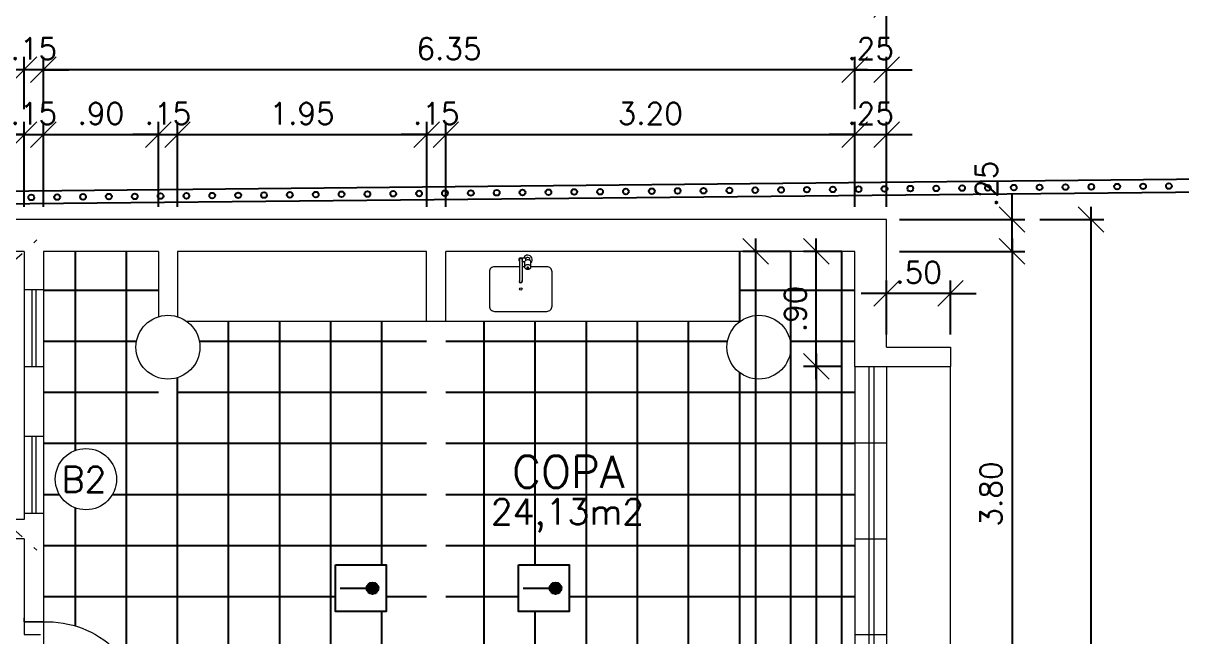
# Model space of a CAD drawing. Header units: millimetres. Extents: x 521 to 1055, y 261 to 520.
# Drawn here: x 710.12 to 719.19, y 420.98 to 425.78 of the extents above; entities that cross this region are included whole.
import ezdxf
from ezdxf.enums import TextEntityAlignment as Align

# ---------------------------------------------------------------- set-up
doc = ezdxf.new("R2010")
doc.units = ezdxf.units.MM
for name, pattern in [('CONTINU', [0]), ('DASHDOT', [1, 0.5, -0.25, 0, -0.25]), ('HIDDEN', [9.525, 6.35, -3.175])]:
    doc.linetypes.add(name, pattern=pattern)
doc.layers.add('0.1', color=8, linetype='Continuous', lineweight=13)
for name, color, linetype in [('01', 8, 'Continuous'), ('parede', 5, 'Continuous'), ('ppci', 8, 'Continuous')]:
    doc.layers.add(name, color=color, linetype=linetype)
doc.styles.add('ROMANS', font='romans')
doc.styles.get("Standard").update_dxf_attribs({"font": 'romans.shx'})
doc.dimstyles.new('Fares Eng - 50', dxfattribs={"dimscale": 2, "dimtxt": 0.085, "dimasz": 0.1, "dimexe": 0.05, "dimexo": 0.05, "dimgap": 0.04, "dimtad": 1, "dimzin": 4, "dimdsep": 46, "dimtxsty": 'ROMANS', "dimblk1": 'OBLIQUE', "dimblk2": 'OBLIQUE', "dimsah": 1, "dimcen": 0.05, "dimdle": 0.05, "dimclrd": 8, "dimclre": 8, "dimclrt": 8, "dimaunit": 1, "dimadec": 0, "dimazin": 0, "dimtfac": 1, "dimtix": 1, "dimtmove": 2, "dimatfit": 0, "dimldrblk": 'OPEN90', "dimfxl": 1, "dimtolj": 1, "dimtzin": 0, "dimarcsym": 0})

# ---------------------------------------------------------------- blocks, each defined once
blk = doc.blocks.new('PIA')
for p, q in [((0, 0.245), (0.0435, 0.245)), ((0.01, 0.23), (0.01, 0.06)), ((0.01, 0.215), (0.0309, 0.215)), ((0.03, 0.175), (0.01, 0.175))]:
    blk.add_line(p, q)
blk.add_lwpolyline([(-0.01, 0.23), (-0.01, 0.06)])
for points in [[(0.08, 0.1728), (0.08, 0.2104, 0.133256), (0.0783, 0.2168, 0.106756), (0.0727, 0.2229, 0.082828), (0.0649, 0.2266, 0.071352), (0.055, 0.2281, 0.071352), (0.0451, 0.2266, 0.082828), (0.0373, 0.2229, 0.106756), (0.0317, 0.2168, 0.133256), (0.03, 0.2104), (0.03, 0.1728)], [(-0.01, 0.175), (-0.205, 0.175, 0.414214), (-0.245, 0.135), (-0.245, -0.135, 0.414214), (-0.205, -0.175), (0.205, -0.175, 0.414214), (0.245, -0.135), (0.245, 0.135, 0.414214), (0.205, 0.175), (0.08, 0.175)]]:
    blk.add_lwpolyline(points, format="xyb")
blk.add_lwpolyline([(0.03, 0.1728, 0.133256), (0.0317, 0.1664, 0.106756), (0.0373, 0.1603, 0.082828), (0.0451, 0.1565, 0.071352), (0.055, 0.1551, 0.071352), (0.0649, 0.1565, 0.082828), (0.0727, 0.1603, 0.106756), (0.0783, 0.1664, 0.133256), (0.08, 0.1728, 0.133256), (0.0783, 0.1792, 0.106756), (0.0727, 0.1853, 0.082828), (0.0649, 0.189, 0.071352), (0.055, 0.1905, 0.071352), (0.0451, 0.189, 0.082828), (0.0373, 0.1853, 0.106756), (0.0317, 0.1792, 0.133256)], format="xyb", close=True)
at = {"color": 8}
for points in [[(0.046, 0.245, 0.263265), (0.0375, 0.23), (0.0375, 0.223)], [(0.0725, 0.223), (0.0725, 0.23, 0.546464), (0.0477, 0.2459, 0.546464)]]:
    blk.add_lwpolyline(points, format="xyb", dxfattribs=at)
blk.add_lwpolyline([(0.0625, 0.1653, 0.133256), (0.062, 0.1672, 0.106756), (0.0603, 0.169, 0.082828), (0.058, 0.1702, 0.071352), (0.055, 0.1706, 0.071352), (0.052, 0.1702, 0.082828), (0.0497, 0.169, 0.106756), (0.048, 0.1672, 0.133256), (0.0475, 0.1653, 0.133256), (0.048, 0.1634, 0.106756), (0.0497, 0.1615, 0.082828), (0.052, 0.1604, 0.071352), (0.055, 0.16, 0.071352), (0.058, 0.1604, 0.082828), (0.0603, 0.1615, 0.106756), (0.062, 0.1634, 0.133256)], format="xyb", close=True, dxfattribs=at)
blk.add_circle((0, 0), 0.01)
for centre, radius, start, end in [((0, 0.23), 0.015, 311.81031, 228.18969), ((0, 0.23), 0.01, 0.00021, 180.00021), ((0.0435, 0.255), 0.01, 270, 294.61998), ((0, 0.06), 0.01, 180.00012, 0.00012)]:
    blk.add_arc(centre, radius, start, end)
for centre, radius, start, end in [((0.055, 0.23), 0.035, 315.58469, 154.62307), ((0.055, 0.23), 0.035, 205.37693, 224.41531), ((0, 0.06), 0.0125, 143.1301, 36.8699)]:
    blk.add_arc(centre, radius, start, end, dxfattribs=at)
blk = doc.blocks.new('P80')
for points in [[(0, 0.86), (0, 0.83), (0.15, 0.83), (0.15, 0.86)], [(0, 0), (0, 0.03), (0.15, 0.03), (0.15, 0)]]:
    blk.add_lwpolyline(points)
blk.add_lwpolyline([(-0.8, 0.06), (0, 0.06), (0, 0.03), (-0.8, 0.03)], close=True)
at = {"color": 8}
blk.add_arc((-0.0251, 0.0555), 0.7749, 88.14082, 179.6698, dxfattribs=at)
blk = doc.blocks.new('ÁREA')
for p in [(0.00005, 0.003762), (0, 0)]:
    blk.add_attdef('COMPARTIMENTO', text='', height=0.0025).set_placement(p, align=Align.CENTER)
at = {"color": 1}
for p in [(-0.00005, -0.003762), (-0.000099, -0.007523)]:
    blk.add_attdef('ÁREA', text='', height=0.002, dxfattribs=at).set_placement(p, align=Align.CENTER)
blk = doc.blocks.new('_OBLIQUE')
at = {"color": 0, "linetype": 'ByBlock'}
blk.add_line((-0.5, -0.5), (0.5, 0.5), dxfattribs=at)
blk = doc.blocks.new('*D468')
at = {"layer": '0.1', "color": 8, "linetype": 'CONTINU', "lineweight": -2, "transparency": 16777216}
for p, q in [((707.6264, 424.3465), (707.6264, 425.0113)), ((710.1264, 424.3465), (710.1264, 425.0113)), ((707.5264, 424.9113), (710.2264, 424.9113))]:
    blk.add_line(p, q, dxfattribs=at)
at = {"layer": 'DEFPOINTS', "color": 0, "linetype": 'CONTINU', "lineweight": -2, "transparency": 16777216}
for p in [(710.1264, 424.9113), (707.6264, 424.2465), (710.1264, 424.2465)]:
    blk.add_point(p, dxfattribs=at)
at = {"layer": '0.1', "color": 8, "linetype": 'CONTINU', "lineweight": -2, "transparency": 16777216, "xscale": 0.2, "yscale": 0.2, "zscale": 0.2, "rotation": 180}
blk.add_blockref('_OBLIQUE', (707.6264, 424.9113), dxfattribs=at)
at = {"layer": '0.1', "color": 8, "linetype": 'CONTINU', "lineweight": -2, "transparency": 16777216, "xscale": 0.2, "yscale": 0.2, "zscale": 0.2}
blk.add_blockref('_OBLIQUE', (710.1264, 424.9113), dxfattribs=at)
at = {"layer": '0.1', "color": 8, "linetype": 'CONTINU', "transparency": 16777216, "insert": (708.3005, 425.1113), "char_height": 0.17, "attachment_point": 5, "style": 'ROMANS'}
blk.add_mtext('\\A1;2.50', dxfattribs=at)
blk = doc.blocks.new('_Open90')
at = {"color": 0, "linetype": 'ByBlock', "lineweight": -2}
for p, q in [((-0.5, 0.5), (0, 0)), ((0, 0), (-1, 0)), ((0, 0), (-0.5, -0.5))]:
    blk.add_line(p, q, dxfattribs=at)
blk = doc.blocks.new('*D469')
at = {"layer": '0.1', "color": 8, "linetype": 'CONTINU', "lineweight": -2, "transparency": 16777216}
for p, q in [((710.1264, 424.3465), (710.1264, 425.0113)), ((710.2764, 424.3465), (710.2764, 425.0113)), ((710.1264, 424.9113), (709.9264, 424.9113)), ((710.1264, 424.9113), (710.2764, 424.9113)), ((710.2764, 424.9113), (710.4764, 424.9113))]:
    blk.add_line(p, q, dxfattribs=at)
at = {"layer": 'DEFPOINTS', "color": 0, "linetype": 'CONTINU', "lineweight": -2, "transparency": 16777216}
for p in [(710.2764, 424.9113), (710.1264, 424.2465), (710.2764, 424.2465)]:
    blk.add_point(p, dxfattribs=at)
at = {"layer": '0.1', "color": 8, "linetype": 'CONTINU', "lineweight": -2, "transparency": 16777216, "xscale": 0.2, "yscale": 0.2, "zscale": 0.2}
blk.add_blockref('_OBLIQUE', (710.1264, 424.9113), dxfattribs=at)
at = {"layer": '0.1', "color": 8, "linetype": 'CONTINU', "lineweight": -2, "transparency": 16777216, "xscale": 0.2, "yscale": 0.2, "zscale": 0.2, "rotation": 180}
blk.add_blockref('_OBLIQUE', (710.2764, 424.9113), dxfattribs=at)
at = {"layer": '0.1', "color": 8, "linetype": 'CONTINU', "transparency": 16777216, "insert": (710.2014, 425.0763), "char_height": 0.17, "attachment_point": 5, "style": 'ROMANS'}
blk.add_mtext('\\A1;.15', dxfattribs=at)
blk = doc.blocks.new('*D470')
at = {"layer": '0.1', "color": 8, "linetype": 'CONTINU', "lineweight": -2, "transparency": 16777216}
for p, q in [((710.2764, 424.3465), (710.2764, 425.0113)), ((711.1764, 424.3465), (711.1764, 425.0113)), ((710.1764, 424.9113), (711.2764, 424.9113))]:
    blk.add_line(p, q, dxfattribs=at)
at = {"layer": 'DEFPOINTS', "color": 0, "linetype": 'CONTINU', "lineweight": -2, "transparency": 16777216}
for p in [(711.1764, 424.9113), (710.2764, 424.2465), (711.1764, 424.2465)]:
    blk.add_point(p, dxfattribs=at)
at = {"layer": '0.1', "color": 8, "linetype": 'CONTINU', "lineweight": -2, "transparency": 16777216, "xscale": 0.2, "yscale": 0.2, "zscale": 0.2, "rotation": 180}
blk.add_blockref('_OBLIQUE', (710.2764, 424.9113), dxfattribs=at)
at = {"layer": '0.1', "color": 8, "linetype": 'CONTINU', "lineweight": -2, "transparency": 16777216, "xscale": 0.2, "yscale": 0.2, "zscale": 0.2}
blk.add_blockref('_OBLIQUE', (711.1764, 424.9113), dxfattribs=at)
at = {"layer": '0.1', "color": 8, "linetype": 'CONTINU', "transparency": 16777216, "insert": (710.7264, 425.0763), "char_height": 0.17, "attachment_point": 5, "style": 'ROMANS'}
blk.add_mtext('\\A1;.90', dxfattribs=at)
blk = doc.blocks.new('*D471')
at = {"layer": '0.1', "color": 8, "linetype": 'CONTINU', "lineweight": -2, "transparency": 16777216}
for p, q in [((711.1764, 424.3465), (711.1764, 425.0113)), ((711.3264, 424.3465), (711.3264, 425.0113)), ((711.1764, 424.9113), (710.9764, 424.9113)), ((711.1764, 424.9113), (711.3264, 424.9113)), ((711.3264, 424.9113), (711.5264, 424.9113))]:
    blk.add_line(p, q, dxfattribs=at)
at = {"layer": 'DEFPOINTS', "color": 0, "linetype": 'CONTINU', "lineweight": -2, "transparency": 16777216}
for p in [(711.3264, 424.9113), (711.1764, 424.2465), (711.3264, 424.2465)]:
    blk.add_point(p, dxfattribs=at)
at = {"layer": '0.1', "color": 8, "linetype": 'CONTINU', "lineweight": -2, "transparency": 16777216, "xscale": 0.2, "yscale": 0.2, "zscale": 0.2}
blk.add_blockref('_OBLIQUE', (711.1764, 424.9113), dxfattribs=at)
at = {"layer": '0.1', "color": 8, "linetype": 'CONTINU', "lineweight": -2, "transparency": 16777216, "xscale": 0.2, "yscale": 0.2, "zscale": 0.2, "rotation": 180}
blk.add_blockref('_OBLIQUE', (711.3264, 424.9113), dxfattribs=at)
at = {"layer": '0.1', "color": 8, "linetype": 'CONTINU', "transparency": 16777216, "insert": (711.2514, 425.0763), "char_height": 0.17, "attachment_point": 5, "style": 'ROMANS'}
blk.add_mtext('\\A1;.15', dxfattribs=at)
blk = doc.blocks.new('*D472')
at = {"layer": '0.1', "color": 8, "linetype": 'CONTINU', "lineweight": -2, "transparency": 16777216}
for p, q in [((711.3264, 424.3465), (711.3264, 425.0113)), ((713.2764, 424.3465), (713.2764, 425.0113)), ((711.2264, 424.9113), (713.3764, 424.9113))]:
    blk.add_line(p, q, dxfattribs=at)
at = {"layer": 'DEFPOINTS', "color": 0, "linetype": 'CONTINU', "lineweight": -2, "transparency": 16777216}
for p in [(713.2764, 424.9113), (711.3264, 424.2465), (713.2764, 424.2465)]:
    blk.add_point(p, dxfattribs=at)
at = {"layer": '0.1', "color": 8, "linetype": 'CONTINU', "lineweight": -2, "transparency": 16777216, "xscale": 0.2, "yscale": 0.2, "zscale": 0.2, "rotation": 180}
blk.add_blockref('_OBLIQUE', (711.3264, 424.9113), dxfattribs=at)
at = {"layer": '0.1', "color": 8, "linetype": 'CONTINU', "lineweight": -2, "transparency": 16777216, "xscale": 0.2, "yscale": 0.2, "zscale": 0.2}
blk.add_blockref('_OBLIQUE', (713.2764, 424.9113), dxfattribs=at)
at = {"layer": '0.1', "color": 8, "linetype": 'CONTINU', "transparency": 16777216, "insert": (712.3014, 425.0763), "char_height": 0.17, "attachment_point": 5, "style": 'ROMANS'}
blk.add_mtext('\\A1;1.95', dxfattribs=at)
blk = doc.blocks.new('*D473')
at = {"layer": '0.1', "color": 8, "linetype": 'CONTINU', "lineweight": -2, "transparency": 16777216}
for p, q in [((713.2764, 424.3465), (713.2764, 425.0113)), ((713.4264, 424.3465), (713.4264, 425.0113)), ((713.2764, 424.9113), (713.0764, 424.9113)), ((713.2764, 424.9113), (713.4264, 424.9113)), ((713.4264, 424.9113), (713.6264, 424.9113))]:
    blk.add_line(p, q, dxfattribs=at)
at = {"layer": 'DEFPOINTS', "color": 0, "linetype": 'CONTINU', "lineweight": -2, "transparency": 16777216}
for p in [(713.4264, 424.9113), (713.2764, 424.2465), (713.4264, 424.2465)]:
    blk.add_point(p, dxfattribs=at)
at = {"layer": '0.1', "color": 8, "linetype": 'CONTINU', "lineweight": -2, "transparency": 16777216, "xscale": 0.2, "yscale": 0.2, "zscale": 0.2}
blk.add_blockref('_OBLIQUE', (713.2764, 424.9113), dxfattribs=at)
at = {"layer": '0.1', "color": 8, "linetype": 'CONTINU', "lineweight": -2, "transparency": 16777216, "xscale": 0.2, "yscale": 0.2, "zscale": 0.2, "rotation": 180}
blk.add_blockref('_OBLIQUE', (713.4264, 424.9113), dxfattribs=at)
at = {"layer": '0.1', "color": 8, "linetype": 'CONTINU', "transparency": 16777216, "insert": (713.3514, 425.0763), "char_height": 0.17, "attachment_point": 5, "style": 'ROMANS'}
blk.add_mtext('\\A1;.15', dxfattribs=at)
blk = doc.blocks.new('*D474')
at = {"layer": '0.1', "color": 8, "linetype": 'CONTINU', "lineweight": -2, "transparency": 16777216}
for p, q in [((713.4264, 424.3465), (713.4264, 425.0113)), ((716.6264, 424.3465), (716.6264, 425.0113)), ((713.3264, 424.9113), (716.7264, 424.9113))]:
    blk.add_line(p, q, dxfattribs=at)
at = {"layer": 'DEFPOINTS', "color": 0, "linetype": 'CONTINU', "lineweight": -2, "transparency": 16777216}
for p in [(716.6264, 424.9113), (713.4264, 424.2465), (716.6264, 424.2465)]:
    blk.add_point(p, dxfattribs=at)
at = {"layer": '0.1', "color": 8, "linetype": 'CONTINU', "lineweight": -2, "transparency": 16777216, "xscale": 0.2, "yscale": 0.2, "zscale": 0.2, "rotation": 180}
blk.add_blockref('_OBLIQUE', (713.4264, 424.9113), dxfattribs=at)
at = {"layer": '0.1', "color": 8, "linetype": 'CONTINU', "lineweight": -2, "transparency": 16777216, "xscale": 0.2, "yscale": 0.2, "zscale": 0.2}
blk.add_blockref('_OBLIQUE', (716.6264, 424.9113), dxfattribs=at)
at = {"layer": '0.1', "color": 8, "linetype": 'CONTINU', "transparency": 16777216, "insert": (715.0264, 425.0763), "char_height": 0.17, "attachment_point": 5, "style": 'ROMANS'}
blk.add_mtext('\\A1;3.20', dxfattribs=at)
blk = doc.blocks.new('*D475')
at = {"layer": '0.1', "color": 8, "linetype": 'CONTINU', "lineweight": -2, "transparency": 16777216}
for p, q in [((716.6264, 424.3465), (716.6264, 425.0113)), ((716.8764, 424.3465), (716.8764, 425.0113)), ((716.6264, 424.9113), (716.4264, 424.9113)), ((716.6264, 424.9113), (716.8764, 424.9113)), ((716.8764, 424.9113), (717.0764, 424.9113))]:
    blk.add_line(p, q, dxfattribs=at)
at = {"layer": 'DEFPOINTS', "color": 0, "linetype": 'CONTINU', "lineweight": -2, "transparency": 16777216}
for p in [(716.8764, 424.9113), (716.6264, 424.2465), (716.8764, 424.2465)]:
    blk.add_point(p, dxfattribs=at)
at = {"layer": '0.1', "color": 8, "linetype": 'CONTINU', "lineweight": -2, "transparency": 16777216, "xscale": 0.2, "yscale": 0.2, "zscale": 0.2}
blk.add_blockref('_OBLIQUE', (716.6264, 424.9113), dxfattribs=at)
at = {"layer": '0.1', "color": 8, "linetype": 'CONTINU', "lineweight": -2, "transparency": 16777216, "xscale": 0.2, "yscale": 0.2, "zscale": 0.2, "rotation": 180}
blk.add_blockref('_OBLIQUE', (716.8764, 424.9113), dxfattribs=at)
at = {"layer": '0.1', "color": 8, "linetype": 'CONTINU', "transparency": 16777216, "insert": (716.7514, 425.0763), "char_height": 0.17, "attachment_point": 5, "style": 'ROMANS'}
blk.add_mtext('\\A1;.25', dxfattribs=at)
blk = doc.blocks.new('*D476')
at = {"layer": '0.1', "color": 8, "linetype": 'CONTINU', "lineweight": -2, "transparency": 16777216}
for p, q in [((710.2764, 425.1113), (710.2764, 425.519)), ((716.6264, 425.1113), (716.6264, 425.519)), ((716.7264, 425.419), (710.1764, 425.419))]:
    blk.add_line(p, q, dxfattribs=at)
at = {"layer": 'DEFPOINTS', "color": 0, "linetype": 'CONTINU', "lineweight": -2, "transparency": 16777216}
for p in [(710.2764, 425.419), (710.2764, 425.0113), (716.6264, 425.0113)]:
    blk.add_point(p, dxfattribs=at)
at = {"layer": '0.1', "color": 8, "linetype": 'CONTINU', "lineweight": -2, "transparency": 16777216, "xscale": 0.2, "yscale": 0.2, "zscale": 0.2, "rotation": 180}
blk.add_blockref('_OBLIQUE', (710.2764, 425.419), dxfattribs=at)
at = {"layer": '0.1', "color": 8, "linetype": 'CONTINU', "lineweight": -2, "transparency": 16777216, "xscale": 0.2, "yscale": 0.2, "zscale": 0.2}
blk.add_blockref('_OBLIQUE', (716.6264, 425.419), dxfattribs=at)
at = {"layer": '0.1', "color": 8, "linetype": 'CONTINU', "transparency": 16777216, "insert": (713.4514, 425.584), "char_height": 0.17, "attachment_point": 5, "style": 'ROMANS'}
blk.add_mtext('\\A1;6.35', dxfattribs=at)
blk = doc.blocks.new('*D477')
at = {"layer": '0.1', "color": 8, "linetype": 'CONTINU', "lineweight": -2, "transparency": 16777216}
for p, q in [((716.6264, 425.1113), (716.6264, 425.519)), ((716.8764, 425.1113), (716.8764, 425.519)), ((716.6264, 425.419), (716.4264, 425.419)), ((716.6264, 425.419), (716.8764, 425.419)), ((716.8764, 425.419), (717.0764, 425.419))]:
    blk.add_line(p, q, dxfattribs=at)
at = {"layer": 'DEFPOINTS', "color": 0, "linetype": 'CONTINU', "lineweight": -2, "transparency": 16777216}
for p in [(716.8764, 425.419), (716.6264, 425.0113), (716.8764, 425.0113)]:
    blk.add_point(p, dxfattribs=at)
at = {"layer": '0.1', "color": 8, "linetype": 'CONTINU', "lineweight": -2, "transparency": 16777216, "xscale": 0.2, "yscale": 0.2, "zscale": 0.2}
blk.add_blockref('_OBLIQUE', (716.6264, 425.419), dxfattribs=at)
at = {"layer": '0.1', "color": 8, "linetype": 'CONTINU', "lineweight": -2, "transparency": 16777216, "xscale": 0.2, "yscale": 0.2, "zscale": 0.2, "rotation": 180}
blk.add_blockref('_OBLIQUE', (716.8764, 425.419), dxfattribs=at)
at = {"layer": '0.1', "color": 8, "linetype": 'CONTINU', "transparency": 16777216, "insert": (716.7514, 425.584), "char_height": 0.17, "attachment_point": 5, "style": 'ROMANS'}
blk.add_mtext('\\A1;.25', dxfattribs=at)
blk = doc.blocks.new('*D478')
at = {"layer": '0.1', "color": 8, "linetype": 'CONTINU', "lineweight": -2, "transparency": 16777216}
for p, q in [((710.1264, 425.1113), (710.1264, 425.519)), ((710.2764, 425.1113), (710.2764, 425.519)), ((710.1264, 425.419), (709.9264, 425.419)), ((710.2764, 425.419), (710.1264, 425.419)), ((710.2764, 425.419), (710.4764, 425.419))]:
    blk.add_line(p, q, dxfattribs=at)
at = {"layer": 'DEFPOINTS', "color": 0, "linetype": 'CONTINU', "lineweight": -2, "transparency": 16777216}
for p in [(710.1264, 425.419), (710.1264, 425.0113), (710.2764, 425.0113)]:
    blk.add_point(p, dxfattribs=at)
at = {"layer": '0.1', "color": 8, "linetype": 'CONTINU', "lineweight": -2, "transparency": 16777216, "xscale": 0.2, "yscale": 0.2, "zscale": 0.2}
blk.add_blockref('_OBLIQUE', (710.1264, 425.419), dxfattribs=at)
at = {"layer": '0.1', "color": 8, "linetype": 'CONTINU', "lineweight": -2, "transparency": 16777216, "xscale": 0.2, "yscale": 0.2, "zscale": 0.2, "rotation": 180}
blk.add_blockref('_OBLIQUE', (710.2764, 425.419), dxfattribs=at)
at = {"layer": '0.1', "color": 8, "linetype": 'CONTINU', "transparency": 16777216, "insert": (710.2014, 425.584), "char_height": 0.17, "attachment_point": 5, "style": 'ROMANS'}
blk.add_mtext('\\A1;.15', dxfattribs=at)
blk = doc.blocks.new('*D479')
at = {"layer": '0.1', "color": 8, "linetype": 'CONTINU', "lineweight": -2, "transparency": 16777216}
for p, q in [((707.6264, 425.1113), (707.6264, 425.519)), ((710.1264, 425.1113), (710.1264, 425.519)), ((710.2264, 425.419), (707.5264, 425.419))]:
    blk.add_line(p, q, dxfattribs=at)
at = {"layer": 'DEFPOINTS', "color": 0, "linetype": 'CONTINU', "lineweight": -2, "transparency": 16777216}
for p in [(707.6264, 425.419), (707.6264, 425.0113), (710.1264, 425.0113)]:
    blk.add_point(p, dxfattribs=at)
at = {"layer": '0.1', "color": 8, "linetype": 'CONTINU', "lineweight": -2, "transparency": 16777216, "xscale": 0.2, "yscale": 0.2, "zscale": 0.2, "rotation": 180}
blk.add_blockref('_OBLIQUE', (707.6264, 425.419), dxfattribs=at)
at = {"layer": '0.1', "color": 8, "linetype": 'CONTINU', "lineweight": -2, "transparency": 16777216, "xscale": 0.2, "yscale": 0.2, "zscale": 0.2}
blk.add_blockref('_OBLIQUE', (710.1264, 425.419), dxfattribs=at)
at = {"layer": '0.1', "color": 8, "linetype": 'CONTINU', "transparency": 16777216, "insert": (708.341, 425.619), "char_height": 0.17, "attachment_point": 5, "style": 'ROMANS'}
blk.add_mtext('\\A1;2.50', dxfattribs=at)
blk = doc.blocks.new('*D483')
at = {"layer": '0.1', "color": 8, "linetype": 'CONTINU', "lineweight": -2, "transparency": 16777216}
for p, q in [((700.8764, 425.619), (700.8764, 426.0268)), ((716.8764, 425.619), (716.8764, 426.0268)), ((716.9764, 425.9268), (700.7764, 425.9268))]:
    blk.add_line(p, q, dxfattribs=at)
at = {"layer": 'DEFPOINTS', "color": 0, "linetype": 'CONTINU', "lineweight": -2, "transparency": 16777216}
for p in [(700.8764, 425.9268), (700.8764, 425.519), (716.8764, 425.519)]:
    blk.add_point(p, dxfattribs=at)
at = {"layer": '0.1', "color": 8, "linetype": 'CONTINU', "lineweight": -2, "transparency": 16777216, "xscale": 0.2, "yscale": 0.2, "zscale": 0.2, "rotation": 180}
blk.add_blockref('_OBLIQUE', (700.8764, 425.9268), dxfattribs=at)
at = {"layer": '0.1', "color": 8, "linetype": 'CONTINU', "lineweight": -2, "transparency": 16777216, "xscale": 0.2, "yscale": 0.2, "zscale": 0.2}
blk.add_blockref('_OBLIQUE', (716.8764, 425.9268), dxfattribs=at)
at = {"layer": '0.1', "color": 8, "linetype": 'CONTINU', "transparency": 16777216, "insert": (708.2194, 426.1268), "char_height": 0.17, "attachment_point": 5, "style": 'ROMANS'}
blk.add_mtext('\\A1;16.00', dxfattribs=at)
blk = doc.blocks.new('*D589')
at = {"layer": '0.1', "color": 8, "linetype": 'CONTINU', "lineweight": -2, "transparency": 16777216}
for p, q in [((716.8764, 423.3465), (716.8764, 423.7678)), ((717.3764, 423.3465), (717.3764, 423.7678)), ((716.8764, 423.6678), (716.6764, 423.6678)), ((717.3764, 423.6678), (716.8764, 423.6678)), ((717.3764, 423.6678), (717.5764, 423.6678))]:
    blk.add_line(p, q, dxfattribs=at)
at = {"layer": 'DEFPOINTS', "color": 0, "linetype": 'CONTINU', "lineweight": -2, "transparency": 16777216}
for p in [(716.8764, 423.6678), (716.8764, 423.2465), (717.3764, 423.2465)]:
    blk.add_point(p, dxfattribs=at)
at = {"layer": '0.1', "color": 8, "linetype": 'CONTINU', "lineweight": -2, "transparency": 16777216, "xscale": 0.2, "yscale": 0.2, "zscale": 0.2}
blk.add_blockref('_OBLIQUE', (716.8764, 423.6678), dxfattribs=at)
at = {"layer": '0.1', "color": 8, "linetype": 'CONTINU', "lineweight": -2, "transparency": 16777216, "xscale": 0.2, "yscale": 0.2, "zscale": 0.2, "rotation": 180}
blk.add_blockref('_OBLIQUE', (717.3764, 423.6678), dxfattribs=at)
at = {"layer": '0.1', "color": 8, "linetype": 'CONTINU', "transparency": 16777216, "insert": (717.1264, 423.8328), "char_height": 0.17, "attachment_point": 5, "style": 'ROMANS'}
blk.add_mtext('\\A1;.50', dxfattribs=at)
blk = doc.blocks.new('*D619')
at = {"layer": '0.1', "color": 8, "linetype": 'CONTINU', "lineweight": -2, "transparency": 16777216}
for p, q in [((716.3258, 422.9965), (716.3258, 424.0965)), ((716.5264, 423.9965), (716.2258, 423.9965)), ((716.5264, 423.0965), (716.2258, 423.0965))]:
    blk.add_line(p, q, dxfattribs=at)
at = {"layer": 'DEFPOINTS', "color": 0, "linetype": 'CONTINU', "lineweight": -2, "transparency": 16777216}
for p in [(716.3258, 423.9965), (716.6264, 423.9965), (716.6264, 423.0965)]:
    blk.add_point(p, dxfattribs=at)
at = {"layer": '0.1', "color": 8, "linetype": 'CONTINU', "lineweight": -2, "transparency": 16777216, "xscale": 0.2, "yscale": 0.2, "zscale": 0.2}
for p, rotation in [((716.3258, 423.9965), 90), ((716.3258, 423.0965), 270)]:
    blk.add_blockref('_OBLIQUE', p, dxfattribs=dict(at, rotation=rotation))
at = {"layer": '0.1', "color": 8, "linetype": 'CONTINU', "transparency": 16777216, "insert": (716.1608, 423.5465), "char_height": 0.17, "attachment_point": 5, "rotation": 90, "style": 'ROMANS'}
blk.add_mtext('\\A1;.90', dxfattribs=at)
blk = doc.blocks.new('*D548')
at = {"layer": '0.1', "color": 8, "linetype": 'CONTINU', "lineweight": -2, "transparency": 16777216}
for p, q in [((717.8579, 424.0965), (717.8579, 420.0965)), ((716.9764, 423.9965), (717.9579, 423.9965)), ((717.4764, 420.1965), (717.9579, 420.1965))]:
    blk.add_line(p, q, dxfattribs=at)
at = {"layer": 'DEFPOINTS', "color": 0, "linetype": 'CONTINU', "lineweight": -2, "transparency": 16777216}
for p in [(716.8764, 423.9965), (717.3764, 420.1965), (717.8579, 420.1965)]:
    blk.add_point(p, dxfattribs=at)
at = {"layer": '0.1', "color": 8, "linetype": 'CONTINU', "lineweight": -2, "transparency": 16777216, "xscale": 0.2, "yscale": 0.2, "zscale": 0.2}
for p, rotation in [((717.8579, 423.9965), 90), ((717.8579, 420.1965), 270)]:
    blk.add_blockref('_OBLIQUE', p, dxfattribs=dict(at, rotation=rotation))
at = {"layer": '0.1', "color": 8, "linetype": 'CONTINU', "transparency": 16777216, "insert": (717.6929, 422.0965), "char_height": 0.17, "attachment_point": 5, "rotation": 90, "style": 'ROMANS'}
blk.add_mtext('\\A1;3.80', dxfattribs=at)
blk = doc.blocks.new('*D627')
at = {"layer": '0.1', "color": 8, "linetype": 'CONTINU', "lineweight": -2, "transparency": 16777216}
for p, q in [((717.8579, 424.2465), (717.8579, 424.4465)), ((716.9764, 424.2465), (717.9579, 424.2465)), ((717.8579, 423.9965), (717.8579, 424.2465)), ((716.9764, 423.9965), (717.9579, 423.9965)), ((717.8579, 423.9965), (717.8579, 423.7965))]:
    blk.add_line(p, q, dxfattribs=at)
at = {"layer": 'DEFPOINTS', "color": 0, "linetype": 'CONTINU', "lineweight": -2, "transparency": 16777216}
for p in [(716.8764, 424.2465), (717.8579, 424.2465), (716.8764, 423.9965)]:
    blk.add_point(p, dxfattribs=at)
at = {"layer": '0.1', "color": 8, "linetype": 'CONTINU', "lineweight": -2, "transparency": 16777216, "xscale": 0.2, "yscale": 0.2, "zscale": 0.2}
for p, rotation in [((717.8579, 424.2465), 270), ((717.8579, 423.9965), 90)]:
    blk.add_blockref('_OBLIQUE', p, dxfattribs=dict(at, rotation=rotation))
at = {"layer": '0.1', "color": 8, "linetype": 'CONTINU', "transparency": 16777216, "insert": (717.6579, 424.5247), "char_height": 0.17, "attachment_point": 5, "rotation": 90, "style": 'ROMANS'}
blk.add_mtext('\\A1;.25', dxfattribs=at)
blk = doc.blocks.new('*D640')
at = {"layer": '0.1', "color": 8, "linetype": 'CONTINU', "lineweight": -2, "transparency": 16777216}
for p, q in [((718.4766, 406.0965), (718.4766, 424.3465)), ((718.0751, 424.2465), (718.5766, 424.2465)), ((718.0751, 406.1965), (718.5766, 406.1965))]:
    blk.add_line(p, q, dxfattribs=at)
at = {"layer": 'DEFPOINTS', "color": 0, "linetype": 'CONTINU', "lineweight": -2, "transparency": 16777216}
for p in [(717.9751, 424.2465), (718.4766, 424.2465), (717.9751, 406.1965)]:
    blk.add_point(p, dxfattribs=at)
at = {"layer": '0.1', "color": 8, "linetype": 'CONTINU', "lineweight": -2, "transparency": 16777216, "xscale": 0.2, "yscale": 0.2, "zscale": 0.2}
for p, rotation in [((718.4766, 424.2465), 90), ((718.4766, 406.1965), 270)]:
    blk.add_blockref('_OBLIQUE', p, dxfattribs=dict(at, rotation=rotation))
at = {"layer": '0.1', "color": 8, "linetype": 'CONTINU', "transparency": 16777216, "insert": (718.3116, 415.2215), "char_height": 0.17, "attachment_point": 5, "rotation": 90, "style": 'ROMANS'}
blk.add_mtext('\\A1;18.05', dxfattribs=at)
blk = doc.blocks.new('*D641')
at = {"layer": '0.1', "color": 8, "linetype": 'CONTINU', "lineweight": -2, "transparency": 16777216}
for p, q in [((709.4064, 421.8465), (709.4064, 403.5465)), ((710.0264, 421.7465), (709.3064, 421.7465)), ((710.0264, 403.6465), (709.3064, 403.6465))]:
    blk.add_line(p, q, dxfattribs=at)
at = {"layer": 'DEFPOINTS', "color": 0, "linetype": 'CONTINU', "lineweight": -2, "transparency": 16777216}
for p in [(710.1264, 421.7465), (709.4064, 403.6465), (710.1264, 403.6465)]:
    blk.add_point(p, dxfattribs=at)
at = {"layer": '0.1', "color": 8, "linetype": 'CONTINU', "lineweight": -2, "transparency": 16777216, "xscale": 0.2, "yscale": 0.2, "zscale": 0.2}
for p, rotation in [((709.4064, 421.7465), 90), ((709.4064, 403.6465), 270)]:
    blk.add_blockref('_OBLIQUE', p, dxfattribs=dict(at, rotation=rotation))
at = {"layer": '0.1', "color": 8, "linetype": 'CONTINU', "transparency": 16777216, "insert": (709.2414, 412.6965), "char_height": 0.17, "attachment_point": 5, "rotation": 90, "style": 'ROMANS'}
blk.add_mtext('\\A1;18.10', dxfattribs=at)
blk = doc.blocks.new('SUP')
at = {"layer": '01', "color": 8}
for p, q in [((247.1784, 61.9223), (222.7, 61.6788)), ((247.1784, 61.8223), (222.8, 61.5798))]:
    blk.add_line(p, q, dxfattribs=at)
at = {"layer": 'parede', "color": 8}
for centre in [(233.2721, 61.734), (233.4745, 61.736), (233.6769, 61.738), (233.8792, 61.74), (234.0816, 61.742), (234.2839, 61.744), (234.4863, 61.7461), (234.6886, 61.7481), (234.891, 61.7501), (235.0933, 61.7521), (235.2957, 61.7541), (235.4981, 61.7561), (235.7004, 61.7581), (235.9028, 61.7602), (236.1051, 61.7622), (236.3075, 61.7642), (236.5098, 61.7662), (236.7122, 61.7682), (236.9145, 61.7702), (237.1169, 61.7722), (237.3193, 61.7742), (237.5216, 61.7763), (237.724, 61.7783), (237.9263, 61.7803), (238.1287, 61.7823), (238.331, 61.7843), (238.5334, 61.7863), (238.7357, 61.7883), (238.9381, 61.7904), (239.1404, 61.7924), (239.3428, 61.7944), (239.5452, 61.7964), (239.7475, 61.7984), (239.9499, 61.8004), (240.1522, 61.8024), (240.3546, 61.8044), (240.5569, 61.8065), (240.7593, 61.8085), (231.8557, 61.7199), (232.058, 61.7219), (232.2604, 61.7239), (232.4627, 61.7259), (232.6651, 61.7279), (232.8674, 61.73), (233.0698, 61.732)]:
    blk.add_circle(centre, 0.0225, dxfattribs=at)
blk = doc.blocks.new('*D3201')
at = {"layer": '0.1', "color": 8, "linetype": 'CONTINU', "lineweight": -2, "transparency": 16777216}
for p, q in [((716.3258, 423.1965), (716.3258, 415.1936)), ((716.5264, 423.0965), (716.2258, 423.0965)), ((716.5264, 415.2936), (716.2258, 415.2936))]:
    blk.add_line(p, q, dxfattribs=at)
at = {"layer": 'DEFPOINTS', "color": 0, "linetype": 'CONTINU', "lineweight": -2, "transparency": 16777216}
for p in [(716.6264, 423.0965), (716.3258, 415.2936), (716.6264, 415.2936)]:
    blk.add_point(p, dxfattribs=at)
at = {"layer": '0.1', "color": 8, "linetype": 'CONTINU', "lineweight": -2, "transparency": 16777216, "xscale": 0.2, "yscale": 0.2, "zscale": 0.2}
for p, rotation in [((716.3258, 423.0965), 90), ((716.3258, 415.2936), 270)]:
    blk.add_blockref('_OBLIQUE', p, dxfattribs=dict(at, rotation=rotation))
at = {"layer": '0.1', "color": 8, "linetype": 'CONTINU', "lineweight": -2, "transparency": 16777216, "insert": (716.1608, 419.195), "char_height": 0.17, "attachment_point": 5, "rotation": 90, "style": 'ROMANS'}
blk.add_mtext('\\A1;7.80', dxfattribs=at)
blk = doc.blocks.new('*D3202')
at = {"layer": '0.1', "color": 8, "linetype": 'CONTINU', "lineweight": -2, "transparency": 16777216}
for p, q in [((715.8513, 424.0965), (715.8513, 415.1936)), ((716.1258, 423.9965), (715.7513, 423.9965)), ((716.1258, 415.2936), (715.7513, 415.2936))]:
    blk.add_line(p, q, dxfattribs=at)
at = {"layer": 'DEFPOINTS', "color": 0, "linetype": 'CONTINU', "lineweight": -2, "transparency": 16777216}
for p in [(716.2258, 423.9965), (715.8513, 415.2936), (716.2258, 415.2936)]:
    blk.add_point(p, dxfattribs=at)
at = {"layer": '0.1', "color": 8, "linetype": 'CONTINU', "lineweight": -2, "transparency": 16777216, "xscale": 0.2, "yscale": 0.2, "zscale": 0.2}
for p, rotation in [((715.8513, 423.9965), 90), ((715.8513, 415.2936), 270)]:
    blk.add_blockref('_OBLIQUE', p, dxfattribs=dict(at, rotation=rotation))
at = {"layer": '0.1', "color": 8, "linetype": 'CONTINU', "lineweight": -2, "transparency": 16777216, "insert": (715.6863, 419.645), "char_height": 0.17, "attachment_point": 5, "rotation": 90, "style": 'ROMANS'}
blk.add_mtext('\\A1;8.70', dxfattribs=at)

msp = doc.modelspace()

# ---------------------------------------------------------------- hatches: boundary and pattern name
at = {"layer": '0.1', "linetype": 'CONTINU', "lineweight": -2}
h = msp.add_hatch(dxfattribs=at)
h.set_pattern_fill('_USER', color=8, scale=0.4, style=0, double=1, pattern_type=0)
h.set_pattern_definition([(0, (710.12637, 415.29357), (0, 0.4), []), (90, (710.12637, 415.29357), (-0.4, 2e-17), [])])
h.paths.add_polyline_path([(713.27637, 423.44649), (711.40137, 423.44649, -0.236068), (711.50137, 423.24649, -0.3275382), (711.32637, 423.008), (711.32637, 422.64649), (710.97637, 422.64649), (710.97637, 422.79649), (711.17637, 422.79649), (711.17637, 423.008, -0.3275382), (711.00137, 423.24649, -0.3275382), (711.17637, 423.48497), (711.17637, 423.99649), (710.27637, 423.99649), (710.27637, 423.69649), (710.27637, 423.09649), (710.27637, 422.79649), (710.37637, 422.79649), (710.37637, 422.64649), (710.27637, 422.64649), (710.27637, 422.54649), (710.27637, 421.94649), (710.27637, 421.09649, -0.4220514), (711.07637, 420.32649), (711.07637, 420.29649), (710.27637, 420.29649), (710.27637, 420.26649), (710.27637, 420.19649), (713.27637, 420.19649)])
h.paths.add_polyline_path([(712.56277, 421.54145), (712.95857, 421.54145), (712.95857, 421.17703), (712.56277, 421.17703)], flags=16)
h.paths.add_polyline_path([(712.89835, 421.35924, -1), (712.80656, 421.35924, -1)], flags=0)
h.paths.add_polyline_path([(710.84908, 422.21282, -1), (710.3698, 422.21282, -1)], flags=16)
h.paths.add_polyline_path([(716.62637, 423.09649), (716.62637, 423.99649), (715.72637, 423.99649), (715.72637, 423.44649, -0.618034), (716.12637, 423.24649, -1), (715.62637, 423.24649, -0.236068), (715.72637, 423.44649), (713.42637, 423.44649), (713.42637, 420.19649), (713.42637, 420.04649), (713.42637, 419.49649), (711.92637, 419.49649), (711.92637, 420.04649), (710.27637, 420.04649), (710.27637, 419.54649), (710.12637, 419.54649), (710.12637, 418.74649), (710.27637, 418.74649), (710.27637, 415.29357), (712.57637, 415.29357), (712.57637, 417.24357), (712.57637, 417.29357), (713.22483, 417.29357), (713.22483, 417.59036), (713.62062, 417.59036), (713.62062, 417.29357), (713.92637, 417.29357), (713.92637, 417.24357), (713.62062, 417.24357), (713.62062, 417.22594), (713.22483, 417.22594), (712.62637, 417.24221), (712.62637, 415.29357), (716.62637, 415.29357), (716.62637, 417.24357), (716.12636, 417.24357, -0.9883949), (715.62639, 417.24357), (714.72637, 417.24357), (714.72637, 417.29357), (715.63085, 417.29357, -0.8264609), (716.1219, 417.29357), (716.62637, 417.29357), (716.62637, 419.09649), (712.57637, 419.09649), (712.57637, 419.19649), (712.62637, 419.19649), (712.62637, 419.14649), (716.62637, 419.14649)])
h.paths.add_polyline_path([(714.39087, 421.54145), (714.39087, 421.17703), (713.99507, 421.17703), (713.99507, 421.54145)], flags=16)
h.paths.add_polyline_path([(714.33065, 421.35924, -1), (714.23886, 421.35924, -1)], flags=0)
h.paths.add_polyline_path([(710.80283, 419.20582, -1), (710.32354, 419.20582, -1)], flags=16)
h.paths.add_polyline_path([(711.50137, 417.24649, -1), (711.00137, 417.24649, -1)], flags=16)
h.paths.add_polyline_path([(710.40693, 422.06131), (710.83074, 422.06131), (710.83074, 422.36131), (710.40693, 422.36131)], flags=24)
h.paths.add_polyline_path([(716.28833, 423.32994), (716.28833, 423.76304), (716.03333, 423.76304), (716.03333, 423.32994)], flags=24)
h.paths.add_polyline_path([(716.28833, 418.89348), (716.28833, 419.49658), (716.03333, 419.49658), (716.03333, 418.89348)], flags=24)
h.paths.add_polyline_path([(715.81383, 419.34348), (715.81383, 419.94658), (715.55883, 419.94658), (715.55883, 419.34348)], flags=24)
h.paths.add_polyline_path([(714.72483, 420.72145), (715.32792, 420.72145), (715.32792, 420.97645), (714.72483, 420.97645)], flags=24)
h.paths.add_polyline_path([(712.9142, 417.77248), (714.11897, 417.77248), (714.11897, 418.12962), (712.9142, 418.12962)], flags=24)
h.paths.add_polyline_path([(712.46072, 418.08365), (714.58572, 418.08365), (714.58572, 418.53008), (712.46072, 418.53008)], flags=24)
h.paths.add_polyline_path([(710.36067, 419.05431), (710.78448, 419.05431), (710.78448, 419.35431), (710.36067, 419.35431)], flags=24)
h.paths.add_polyline_path([(713.85818, 422.08378), (714.91176, 422.08378), (714.91176, 422.45878), (713.85818, 422.45878)], flags=24)
h.paths.add_polyline_path([(713.68072, 421.76071), (715.07596, 421.76071), (715.07596, 422.11785), (713.68072, 422.11785)], flags=24)
at = {"layer": 'ppci', "linetype": 'Continuous'}
for points in [[(712.80656, 421.35924, 1), (712.89835, 421.35924, 1)], [(714.23886, 421.35924, 1), (714.33065, 421.35924, 1)]]:
    msp.add_hatch(color=10, dxfattribs=at).paths.add_polyline_path(points)

# ---------------------------------------------------------------- linework, layer by layer
at = {"layer": '0.1', "color": 7}
for p, q in [((716.87637, 424.24649), (705.22637, 424.24649)), ((716.87637, 423.24649), (716.87637, 424.24649)), ((710.12637, 423.99649), (707.62637, 423.99649)), ((710.12637, 423.99649), (710.12637, 423.69649)), ((710.27637, 423.99649), (710.27637, 423.69649)), ((711.17637, 423.99649), (710.27637, 423.99649)), ((711.17637, 423.99649), (711.17637, 423.48497)), ((711.32637, 423.99649), (711.32637, 423.48497)), ((713.27637, 423.99649), (711.32637, 423.99649)), ((713.27637, 423.44649), (713.27637, 423.99649)), ((716.62637, 423.99649), (713.42637, 423.99649)), ((713.42637, 423.44649), (713.42637, 423.99649)), ((716.62637, 423.09649), (716.62637, 423.99649)), ((710.27637, 423.69649), (710.12637, 423.69649)), ((713.42637, 423.44649), (713.27637, 423.44649)), ((716.87637, 423.24649), (717.37637, 423.24649)), ((717.37637, 423.24649), (717.37637, 423.09649)), ((710.12637, 423.09649), (710.27637, 423.09649)), ((710.12637, 423.09649), (710.12637, 422.54649)), ((710.27637, 423.09649), (710.27637, 422.54649)), ((716.62637, 423.09649), (717.37637, 423.09649)), ((710.27637, 422.54649), (710.12637, 422.54649)), ((710.12637, 421.89649), (709.92637, 421.89649)), ((710.12637, 421.94649), (710.27637, 421.94649)), ((710.12637, 421.94649), (710.12637, 421.89649)), ((710.27637, 421.94649), (710.27637, 421.09649)), ((710.12637, 421.74649), (709.92637, 421.74649)), ((710.12637, 421.74649), (710.12637, 421.09649)), ((710.12637, 421.09649), (710.27637, 421.09649))]:
    msp.add_line(p, q, dxfattribs=at)
at = {"layer": '0.1', "color": 8, "linetype": 'DASHDOT', "ltscale": 0.5}
for p, q in [((707.52637, 424.08649), (710.22637, 421.65649)), ((707.52637, 421.65649), (710.22637, 424.08649))]:
    msp.add_line(p, q, dxfattribs=at)
at = {"layer": '0.1', "color": 8, "linetype": 'CONTINU'}
for p, q in [((715.72637, 423.44649), (715.72637, 423.99649)), ((710.12637, 423.69649), (710.12637, 423.09649)), ((710.18637, 423.69649), (710.18637, 423.09649)), ((710.21637, 423.69649), (710.21637, 423.09649)), ((710.27637, 423.69649), (710.27637, 423.09649)), ((713.27637, 423.44649), (711.40137, 423.44649)), ((715.72637, 423.44649), (713.42637, 423.44649)), ((716.62637, 423.09649), (716.62637, 417.29357)), ((716.73637, 423.09649), (716.73637, 405.24649)), ((716.77637, 423.09649), (716.77637, 405.24649)), ((716.87637, 423.09649), (716.87637, 405.24649)), ((717.37637, 405.24649), (717.37637, 423.09649)), ((710.12637, 422.54649), (710.12637, 421.94649)), ((710.18637, 422.54649), (710.18637, 421.94649)), ((710.21637, 422.54649), (710.21637, 421.94649)), ((710.27637, 422.54649), (710.27637, 421.94649)), ((716.62637, 422.49649), (716.87637, 422.49649)), ((716.62637, 421.74649), (716.87637, 421.74649)), ((710.27637, 421.09649), (710.27637, 420.29649)), ((716.62637, 420.99649), (716.87637, 420.99649))]:
    msp.add_line(p, q, dxfattribs=at)
at = {"layer": '0.1', "color": 8, "linetype": 'HIDDEN', "ltscale": 0.02}
for p, q in [((710.12637, 421.09649), (710.12637, 420.99649)), ((710.12637, 420.99649), (710.27637, 420.99649))]:
    msp.add_line(p, q, dxfattribs=at)
at = {"layer": '0.1', "color": 7}
for centre in [(711.25137, 423.24649), (715.87637, 423.24649)]:
    msp.add_circle(centre, 0.25, dxfattribs=at)
at = {"layer": '0.1', "color": 8}
msp.add_circle((710.60944, 422.21282), 0.23964, dxfattribs=at)
at = {"layer": 'ppci', "color": 10, "linetype": 'Continuous'}
for p, q in [((712.59915, 421.35924), (712.85246, 421.35924)), ((714.03144, 421.35924), (714.28475, 421.35924))]:
    msp.add_line(p, q, dxfattribs=at)
for points in [[(712.56277, 421.54145), (712.95857, 421.54145), (712.95857, 421.17703), (712.56277, 421.17703)], [(713.99507, 421.54145), (714.39087, 421.54145), (714.39087, 421.17703), (713.99507, 421.17703)]]:
    msp.add_lwpolyline(points, close=True, dxfattribs=at)
for centre in [(712.85246, 421.35924), (714.28475, 421.35924)]:
    msp.add_circle(centre, 0.0459, dxfattribs=at)

# ---------------------------------------------------------------- block references
at = {"layer": '0.1', "color": 8, "linetype": 'CONTINU', "lineweight": -2}
msp.add_blockref('SUP', (478.32633, 362.69961), dxfattribs=at)
at = {"layer": '0.1', "color": 8, "linetype": 'CONTINU'}
msp.add_blockref('PIA', (714.01252, 423.70192), dxfattribs=at)
at = {"layer": '0.1', "color": 8}
ref = msp.add_blockref('ÁREA', (714.38497, 422.14628), dxfattribs=dict(at, xscale=133.3333333333333, yscale=133.3333333333333, zscale=133.3333333333333))
ref.add_attrib('COMPARTIMENTO', 'COPA', dxfattribs={"layer": '0', "color": 3, "height": 0.25}).set_placement((714.38497, 422.14628), align=Align.CENTER)
ref.add_attrib('ÁREA', '24,13m2', dxfattribs={"layer": '0', "color": 1, "height": 0.2}).set_placement((714.37834, 421.85833), align=Align.CENTER)
at = {"layer": '0.1', "color": 8, "xscale": -1}
msp.add_blockref('P80', (710.27637, 420.26649), dxfattribs=at)

# ---------------------------------------------------------------- texts
at = {"layer": '0.1', "color": 8}
msp.add_text('B2', height=0.2, dxfattribs=at).set_placement((710.41883, 422.11131))

# ---------------------------------------------------------------- dimensions: what is measured, and where the dimension line sits
at = {"layer": '0.1', "color": 8, "linetype": 'CONTINU'}
for base, p1, p2, picture, middle in [((700.87637, 425.92676), (716.87637, 425.51904), (700.87637, 425.51904), '*D483', (708.21941, 426.12676)), ((707.62637, 425.41904), (710.12637, 425.01132), (707.62637, 425.01132), '*D479', (708.34101, 425.61904)), ((710.12637, 424.91132), (707.62637, 424.24649), (710.12637, 424.24649), '*D468', (708.30048, 425.11132))]:
    dim = msp.add_linear_dim(base=base, p1=p1, p2=p2, dimstyle='Fares Eng - 50', dxfattribs=at)
    dim.commit()
    dim.dimension.update_dxf_attribs({"geometry": picture, "text_midpoint": middle, "dimtype": 160})
for base, p1, p2, picture, middle in [((710.12637, 425.41904), (710.27637, 425.01132), (710.12637, 425.01132), '*D478', (710.20137, 425.58404)), ((710.27637, 425.41904), (716.62637, 425.01132), (710.27637, 425.01132), '*D476', (713.45137, 425.58404)), ((716.87637, 425.41904), (716.62637, 425.01132), (716.87637, 425.01132), '*D477', (716.75137, 425.58404)), ((710.27637, 424.91132), (710.12637, 424.24649), (710.27637, 424.24649), '*D469', (710.20137, 425.07632)), ((711.17637, 424.91132), (710.27637, 424.24649), (711.17637, 424.24649), '*D470', (710.72637, 425.07632)), ((711.32637, 424.91132), (711.17637, 424.24649), (711.32637, 424.24649), '*D471', (711.25137, 425.07632)), ((713.27637, 424.91132), (711.32637, 424.24649), (713.27637, 424.24649), '*D472', (712.30137, 425.07632)), ((713.42637, 424.91132), (713.27637, 424.24649), (713.42637, 424.24649), '*D473', (713.35137, 425.07632)), ((716.62637, 424.91132), (713.42637, 424.24649), (716.62637, 424.24649), '*D474', (715.02637, 425.07632)), ((716.87637, 424.91132), (716.62637, 424.24649), (716.87637, 424.24649), '*D475', (716.75137, 425.07632)), ((716.87637, 423.66781), (717.37637, 423.24649), (716.87637, 423.24649), '*D589', (717.12637, 423.83281))]:
    dim = msp.add_linear_dim(base=base, p1=p1, p2=p2, dimstyle='Fares Eng - 50', dxfattribs=at)
    dim.commit()
    dim.dimension.update_dxf_attribs({"geometry": picture, "text_midpoint": middle})
dim = msp.add_linear_dim(base=(717.85787, 424.24649), p1=(716.87637, 423.99649), p2=(716.87637, 424.24649), angle=90, dimstyle='Fares Eng - 50', dxfattribs=at)
dim.commit()
dim.dimension.update_dxf_attribs({"geometry": '*D627', "text_midpoint": (717.65787, 424.52466), "dimtype": 160})
for base, p1, p2, picture, middle in [((718.47658, 424.24649), (717.97512, 406.19649), (717.97512, 424.24649), '*D640', (718.31158, 415.22149)), ((716.32583, 423.99649), (716.62637, 423.09649), (716.62637, 423.99649), '*D619', (716.16083, 423.54649)), ((717.85787, 420.19649), (716.87637, 423.99649), (717.37637, 420.19649), '*D548', (717.69287, 422.09649)), ((709.4064, 403.64649), (710.12637, 421.74649), (710.12637, 403.64649), '*D641', (709.2414, 412.69649))]:
    dim = msp.add_linear_dim(base=base, p1=p1, p2=p2, angle=90, dimstyle='Fares Eng - 50', dxfattribs=at)
    dim.commit()
    dim.dimension.update_dxf_attribs({"geometry": picture, "text_midpoint": middle})
at = {"layer": '0.1', "color": 8, "linetype": 'CONTINU', "lineweight": -2}
for base, p1, p2, picture, middle in [((715.85133, 415.29357), (716.22583, 423.99649), (716.22583, 415.29357), '*D3202', (715.68633, 419.64503)), ((716.32583, 415.29357), (716.62637, 423.09649), (716.62637, 415.29357), '*D3201', (716.16083, 419.19503))]:
    dim = msp.add_linear_dim(base=base, p1=p1, p2=p2, angle=90, dimstyle='Fares Eng - 50', dxfattribs=at)
    dim.commit()
    dim.dimension.update_dxf_attribs({"geometry": picture, "text_midpoint": middle})

doc.saveas('drawing.dxf')
